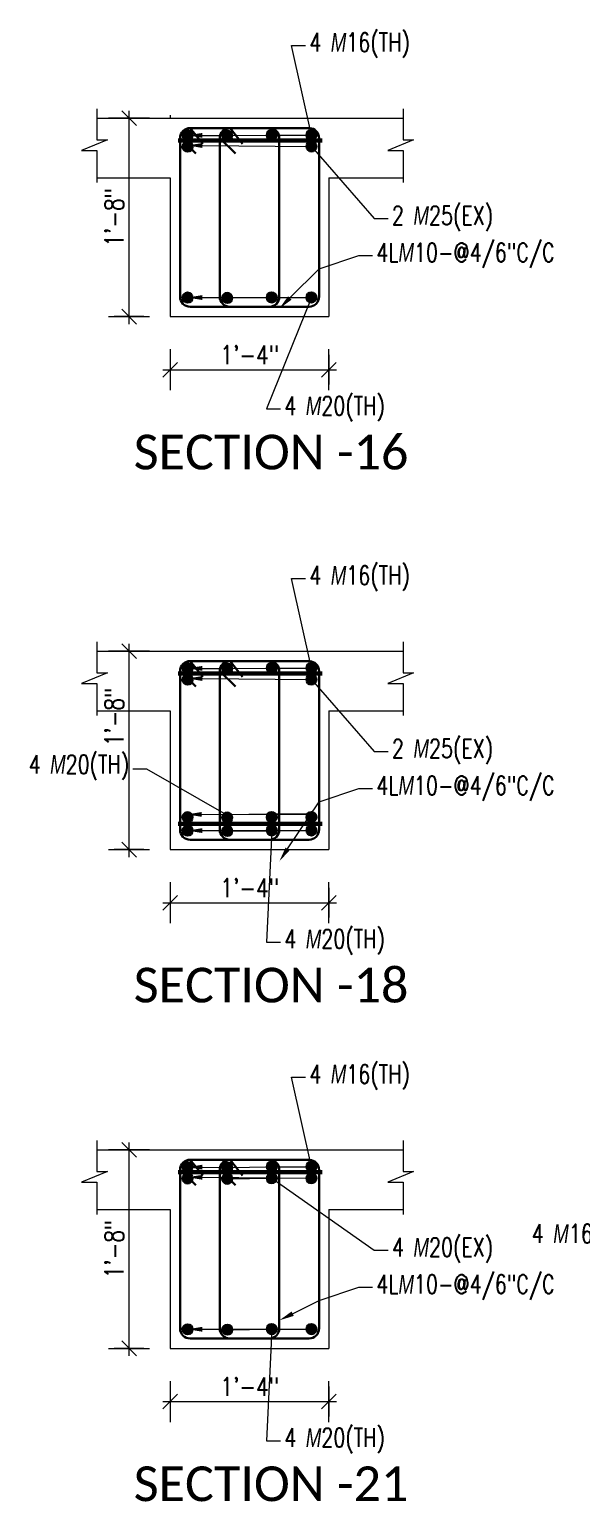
# Model space of a CAD drawing. Header units: inches. Extents: x 0 to 162649, y -36601 to -26324.
# Drawn here: x 155554.8 to 155610.4, y -36375.8 to -36227.4 of the extents above; entities that cross this region are included whole.
import ezdxf
from ezdxf import colors
from ezdxf.entities.mleader import LeaderData, LeaderLine
from ezdxf.math import Vec2, Vec3

# ---------------------------------------------------------------- set-up
doc = ezdxf.new("R2010")
doc.units = ezdxf.units.IN
doc.header["$MEASUREMENT"] = 0
for name, color, linetype, lineweight in [('Dim', 1, 'Continuous', 13), ('hatch', 252, 'Continuous', 0), ('OL_AR_Text', 140, 'Continuous', 5), ('Rein', 3, 'Continuous', 30), ('Stirrups', 191, 'Continuous', 25), ('TEXT', 7, 'Continuous', 9)]:
    doc.layers.add(name, color=color, linetype=linetype, lineweight=lineweight)
doc.styles.add('1-8 Annotative Text', font='calibri.ttf', dxfattribs={"height": 0.125})
doc.styles.add('DIM', font='simplex.shx', dxfattribs={"width": 0.75})
doc.styles.add('rmtext', font='romans.shx', dxfattribs={"width": 0.8})
doc.dimstyles.new('DIM-24', dxfattribs={"dimscale": 24, "dimtxt": 0.078125, "dimasz": 0.0625, "dimexe": 0.0625, "dimexo": 0.015625, "dimgap": 0.015625, "dimtad": 1, "dimdec": 1, "dimzin": 3, "dimdsep": 46, "dimlunit": 4, "dimtxsty": 'rmtext', "dimblk": 'OBLIQUE', "dimcen": 0.09375, "dimdle": 0.03125, "dimclrd": 1, "dimclre": 1, "dimclrt": 2, "dimadec": 0, "dimazin": 0, "dimtfac": 0.75, "dimtdec": 1, "dimtix": 1, "dimtmove": 0, "dimatfit": 3, "dimfxl": 0.0625, "dimfxlon": 1, "dimfrac": 1, "dimtolj": 1, "dimtzin": 0, "dimlwd": -1, "dimlwe": 5, "dimarcsym": 0})

# ---------------------------------------------------------------- blocks, each defined once
blk = doc.blocks.new('_Oblique')
for p, q in [((0, -1.375), (0, 1.375)), ((-0.495, -0.495), (0.495, 0.495))]:
    blk.add_line(p, q)
blk = doc.blocks.new('*D321')
at = {"layer": 'Defpoints', "color": 0, "transparency": 16777216}
for p in [(155568.96, -36256.38), (155584.96, -36256.38), (155584.96, -36261.73)]:
    blk.add_point(p, dxfattribs=at)
at = {"layer": 'Dim', "color": 1, "lineweight": 5, "transparency": 16777216}
for p, q in [((155568.96, -36260.23), (155568.96, -36263.23)), ((155584.96, -36260.23), (155584.96, -36263.23))]:
    blk.add_line(p, q, dxfattribs=at)
at = {"layer": 'Dim', "color": 1, "transparency": 16777216}
blk.add_line((155568.21, -36261.73), (155585.71, -36261.73), dxfattribs=at)
at = {"layer": 'Dim', "color": 1, "transparency": 16777216, "xscale": 1.5, "yscale": 1.5, "zscale": 1.5, "rotation": 180}
blk.add_blockref('_Oblique', (155568.96, -36261.73), dxfattribs=at)
at = {"layer": 'Dim', "color": 1, "transparency": 16777216, "xscale": 1.5, "yscale": 1.5, "zscale": 1.5}
blk.add_blockref('_Oblique', (155584.96, -36261.73), dxfattribs=at)
at = {"layer": 'Dim', "color": 2, "transparency": 16777216, "insert": (155576.96, -36260.24), "char_height": 1.875, "attachment_point": 5, "style": 'rmtext'}
blk.add_mtext('\\A1;1\'-4"', dxfattribs=at)
blk = doc.blocks.new('*D322')
at = {"layer": 'Defpoints', "color": 0, "transparency": 16777216}
for p in [(155564.82, -36236.38), (155568.96, -36236.38), (155568.96, -36256.38)]:
    blk.add_point(p, dxfattribs=at)
at = {"layer": 'Dim', "color": 1, "lineweight": 5, "transparency": 16777216}
for p, q in [((155566.32, -36236.38), (155563.32, -36236.38)), ((155566.32, -36256.38), (155563.32, -36256.38))]:
    blk.add_line(p, q, dxfattribs=at)
at = {"layer": 'Dim', "color": 1, "transparency": 16777216}
blk.add_line((155564.82, -36257.13), (155564.82, -36235.63), dxfattribs=at)
at = {"layer": 'Dim', "color": 1, "transparency": 16777216, "xscale": 1.5, "yscale": 1.5, "zscale": 1.5}
for p, rotation in [((155564.82, -36236.38), 90), ((155564.82, -36256.38), 270)]:
    blk.add_blockref('_Oblique', p, dxfattribs=dict(at, rotation=rotation))
at = {"layer": 'Dim', "color": 2, "transparency": 16777216, "insert": (155563.33, -36246.38), "char_height": 1.875, "attachment_point": 5, "rotation": 90, "style": 'rmtext'}
blk.add_mtext('\\A1;1\'-8"', dxfattribs=at)
blk = doc.blocks.new('*D325')
at = {"layer": 'Defpoints', "color": 0, "transparency": 16777216}
for p in [(155568.96, -36310.1), (155584.96, -36310.1), (155584.96, -36315.45)]:
    blk.add_point(p, dxfattribs=at)
at = {"layer": 'Dim', "color": 1, "lineweight": 5, "transparency": 16777216}
for p, q in [((155568.96, -36313.95), (155568.96, -36316.95)), ((155584.96, -36313.95), (155584.96, -36316.95))]:
    blk.add_line(p, q, dxfattribs=at)
at = {"layer": 'Dim', "color": 1, "transparency": 16777216}
blk.add_line((155568.21, -36315.45), (155585.71, -36315.45), dxfattribs=at)
at = {"layer": 'Dim', "color": 1, "transparency": 16777216, "xscale": 1.5, "yscale": 1.5, "zscale": 1.5, "rotation": 180}
blk.add_blockref('_Oblique', (155568.96, -36315.45), dxfattribs=at)
at = {"layer": 'Dim', "color": 1, "transparency": 16777216, "xscale": 1.5, "yscale": 1.5, "zscale": 1.5}
blk.add_blockref('_Oblique', (155584.96, -36315.45), dxfattribs=at)
at = {"layer": 'Dim', "color": 2, "transparency": 16777216, "insert": (155576.96, -36313.96), "char_height": 1.875, "attachment_point": 5, "style": 'rmtext'}
blk.add_mtext('\\A1;1\'-4"', dxfattribs=at)
blk = doc.blocks.new('*D326')
at = {"layer": 'Defpoints', "color": 0, "transparency": 16777216}
for p in [(155564.82, -36290.1), (155568.96, -36290.1), (155568.96, -36310.1)]:
    blk.add_point(p, dxfattribs=at)
at = {"layer": 'Dim', "color": 1, "lineweight": 5, "transparency": 16777216}
for p, q in [((155566.32, -36290.1), (155563.32, -36290.1)), ((155566.32, -36310.1), (155563.32, -36310.1))]:
    blk.add_line(p, q, dxfattribs=at)
at = {"layer": 'Dim', "color": 1, "transparency": 16777216}
blk.add_line((155564.82, -36310.85), (155564.82, -36289.35), dxfattribs=at)
at = {"layer": 'Dim', "color": 1, "transparency": 16777216, "xscale": 1.5, "yscale": 1.5, "zscale": 1.5}
for p, rotation in [((155564.82, -36290.1), 90), ((155564.82, -36310.1), 270)]:
    blk.add_blockref('_Oblique', p, dxfattribs=dict(at, rotation=rotation))
at = {"layer": 'Dim', "color": 2, "transparency": 16777216, "insert": (155563.33, -36296.73), "char_height": 1.875, "attachment_point": 5, "rotation": 90, "style": 'rmtext'}
blk.add_mtext('\\A1;1\'-8"', dxfattribs=at)
blk = doc.blocks.new('*D329')
at = {"layer": 'Defpoints', "color": 0, "transparency": 16777216}
for p in [(155568.96, -36360.36), (155584.96, -36360.36), (155584.96, -36365.72)]:
    blk.add_point(p, dxfattribs=at)
at = {"layer": 'Dim', "color": 1, "lineweight": 5, "transparency": 16777216}
for p, q in [((155568.96, -36364.22), (155568.96, -36367.22)), ((155584.96, -36364.22), (155584.96, -36367.22))]:
    blk.add_line(p, q, dxfattribs=at)
at = {"layer": 'Dim', "color": 1, "transparency": 16777216}
blk.add_line((155568.21, -36365.72), (155585.71, -36365.72), dxfattribs=at)
at = {"layer": 'Dim', "color": 1, "transparency": 16777216, "xscale": 1.5, "yscale": 1.5, "zscale": 1.5, "rotation": 180}
blk.add_blockref('_Oblique', (155568.96, -36365.72), dxfattribs=at)
at = {"layer": 'Dim', "color": 1, "transparency": 16777216, "xscale": 1.5, "yscale": 1.5, "zscale": 1.5}
blk.add_blockref('_Oblique', (155584.96, -36365.72), dxfattribs=at)
at = {"layer": 'Dim', "color": 2, "transparency": 16777216, "insert": (155576.96, -36364.22), "char_height": 1.875, "attachment_point": 5, "style": 'rmtext'}
blk.add_mtext('\\A1;1\'-4"', dxfattribs=at)
blk = doc.blocks.new('*D330')
at = {"layer": 'Defpoints', "color": 0, "transparency": 16777216}
for p in [(155564.82, -36340.36), (155568.96, -36340.36), (155568.96, -36360.36)]:
    blk.add_point(p, dxfattribs=at)
at = {"layer": 'Dim', "color": 1, "lineweight": 5, "transparency": 16777216}
for p, q in [((155566.32, -36340.36), (155563.32, -36340.36)), ((155566.32, -36360.36), (155563.32, -36360.36))]:
    blk.add_line(p, q, dxfattribs=at)
at = {"layer": 'Dim', "color": 1, "transparency": 16777216}
blk.add_line((155564.82, -36361.11), (155564.82, -36339.61), dxfattribs=at)
at = {"layer": 'Dim', "color": 1, "transparency": 16777216, "xscale": 1.5, "yscale": 1.5, "zscale": 1.5}
for p, rotation in [((155564.82, -36340.36), 90), ((155564.82, -36360.36), 270)]:
    blk.add_blockref('_Oblique', p, dxfattribs=dict(at, rotation=rotation))
at = {"layer": 'Dim', "color": 2, "transparency": 16777216, "insert": (155563.33, -36350.36), "char_height": 1.875, "attachment_point": 5, "rotation": 90, "style": 'rmtext'}
blk.add_mtext('\\A1;1\'-8"', dxfattribs=at)

msp = doc.modelspace()

# ---------------------------------------------------------------- hatches: boundary and pattern name
at = {"layer": 'Rein'}
h = msp.add_hatch(color=256, dxfattribs=at)
h.dxf.hatch_style = 1
h.paths.add_polyline_path([(155571.21, -36238.1, 1), (155570.21, -36238.1, 1)])
h = msp.add_hatch(color=256, dxfattribs=at)
h.dxf.hatch_style = 1
h.paths.add_polyline_path([(155575.21, -36238.13, 1), (155574.21, -36238.13, 1)])
h = msp.add_hatch(color=256, dxfattribs=at)
h.dxf.hatch_style = 1
h.paths.add_polyline_path([(155579.7, -36238.08, 1), (155578.7, -36238.08, 1)])
h = msp.add_hatch(color=256, dxfattribs=at)
h.dxf.hatch_style = 1
h.paths.add_polyline_path([(155583.7, -36238.08, 1), (155582.7, -36238.08, 1)])
h = msp.add_hatch(color=256, dxfattribs=at)
h.dxf.hatch_style = 1
h.paths.add_polyline_path([(155571.21, -36239.25, 1), (155570.21, -36239.25, 1)])
h = msp.add_hatch(color=256, dxfattribs=at)
h.dxf.hatch_style = 1
h.paths.add_polyline_path([(155583.7, -36239.23, 1), (155582.7, -36239.23, 1)])
h = msp.add_hatch(color=256, dxfattribs=at)
h.dxf.hatch_style = 1
h.paths.add_polyline_path([(155571.21, -36254.46, 1), (155570.21, -36254.46, 1)])
h = msp.add_hatch(color=256, dxfattribs=at)
h.dxf.hatch_style = 1
h.paths.add_polyline_path([(155575.21, -36254.49, 1), (155574.21, -36254.49, 1)])
h = msp.add_hatch(color=256, dxfattribs=at)
h.dxf.hatch_style = 1
h.paths.add_polyline_path([(155579.7, -36254.44, 1), (155578.7, -36254.44, 1)])
h = msp.add_hatch(color=256, dxfattribs=at)
h.dxf.hatch_style = 1
h.paths.add_polyline_path([(155583.7, -36254.44, 1), (155582.7, -36254.44, 1)])
h = msp.add_hatch(color=256, dxfattribs=at)
h.dxf.hatch_style = 1
h.paths.add_polyline_path([(155571.21, -36291.82, 1), (155570.21, -36291.82, 1)])
h = msp.add_hatch(color=256, dxfattribs=at)
h.dxf.hatch_style = 1
h.paths.add_polyline_path([(155575.21, -36291.85, 1), (155574.21, -36291.85, 1)])
h = msp.add_hatch(color=256, dxfattribs=at)
h.dxf.hatch_style = 1
h.paths.add_polyline_path([(155579.7, -36291.8, 1), (155578.7, -36291.8, 1)])
h = msp.add_hatch(color=256, dxfattribs=at)
h.dxf.hatch_style = 1
h.paths.add_polyline_path([(155583.7, -36291.8, 1), (155582.7, -36291.8, 1)])
h = msp.add_hatch(color=256, dxfattribs=at)
h.dxf.hatch_style = 1
h.paths.add_polyline_path([(155571.21, -36292.97, 1), (155570.21, -36292.97, 1)])
h = msp.add_hatch(color=256, dxfattribs=at)
h.dxf.hatch_style = 1
h.paths.add_polyline_path([(155583.7, -36292.95, 1), (155582.7, -36292.95, 1)])
h = msp.add_hatch(color=256, dxfattribs=at)
h.dxf.hatch_style = 1
h.paths.add_polyline_path([(155571.21, -36306.83, 1), (155570.21, -36306.83, 1)])
h = msp.add_hatch(color=256, dxfattribs=at)
h.dxf.hatch_style = 1
h.paths.add_polyline_path([(155575.21, -36306.86, 1), (155574.21, -36306.86, 1)])
h = msp.add_hatch(color=256, dxfattribs=at)
h.dxf.hatch_style = 1
h.paths.add_polyline_path([(155579.7, -36306.81, 1), (155578.7, -36306.81, 1)])
h = msp.add_hatch(color=256, dxfattribs=at)
h.dxf.hatch_style = 1
h.paths.add_polyline_path([(155583.7, -36306.81, 1), (155582.7, -36306.81, 1)])
h = msp.add_hatch(color=256, dxfattribs=at)
h.dxf.hatch_style = 1
h.paths.add_polyline_path([(155571.21, -36308.18, 1), (155570.21, -36308.18, 1)])
h = msp.add_hatch(color=256, dxfattribs=at)
h.dxf.hatch_style = 1
h.paths.add_polyline_path([(155575.21, -36308.21, 1), (155574.21, -36308.21, 1)])
h = msp.add_hatch(color=256, dxfattribs=at)
h.dxf.hatch_style = 1
h.paths.add_polyline_path([(155579.7, -36308.16, 1), (155578.7, -36308.16, 1)])
h = msp.add_hatch(color=256, dxfattribs=at)
h.dxf.hatch_style = 1
h.paths.add_polyline_path([(155583.7, -36308.16, 1), (155582.7, -36308.16, 1)])
h = msp.add_hatch(color=256, dxfattribs=at)
h.dxf.hatch_style = 1
h.paths.add_polyline_path([(155571.21, -36342.09, 1), (155570.21, -36342.09, 1)])
h = msp.add_hatch(color=256, dxfattribs=at)
h.dxf.hatch_style = 1
h.paths.add_polyline_path([(155575.21, -36342.12, 1), (155574.21, -36342.12, 1)])
h = msp.add_hatch(color=256, dxfattribs=at)
h.dxf.hatch_style = 1
h.paths.add_polyline_path([(155579.7, -36342.06, 1), (155578.7, -36342.06, 1)])
h = msp.add_hatch(color=256, dxfattribs=at)
h.dxf.hatch_style = 1
h.paths.add_polyline_path([(155583.7, -36342.06, 1), (155582.7, -36342.06, 1)])
h = msp.add_hatch(color=256, dxfattribs=at)
h.dxf.hatch_style = 1
h.paths.add_polyline_path([(155571.21, -36343.24, 1), (155570.21, -36343.24, 1)])
h = msp.add_hatch(color=256, dxfattribs=at)
h.dxf.hatch_style = 1
h.paths.add_polyline_path([(155575.21, -36343.27, 1), (155574.21, -36343.27, 1)])
h = msp.add_hatch(color=256, dxfattribs=at)
h.dxf.hatch_style = 1
h.paths.add_polyline_path([(155579.7, -36343.21, 1), (155578.7, -36343.21, 1)])
h = msp.add_hatch(color=256, dxfattribs=at)
h.dxf.hatch_style = 1
h.paths.add_polyline_path([(155583.7, -36343.21, 1), (155582.7, -36343.21, 1)])
h = msp.add_hatch(color=256, dxfattribs=at)
h.dxf.hatch_style = 1
h.paths.add_polyline_path([(155571.21, -36358.44, 1), (155570.21, -36358.44, 1)])
h = msp.add_hatch(color=256, dxfattribs=at)
h.dxf.hatch_style = 1
h.paths.add_polyline_path([(155575.21, -36358.48, 1), (155574.21, -36358.48, 1)])
h = msp.add_hatch(color=256, dxfattribs=at)
h.dxf.hatch_style = 1
h.paths.add_polyline_path([(155579.7, -36358.42, 1), (155578.7, -36358.42, 1)])
h = msp.add_hatch(color=256, dxfattribs=at)
h.dxf.hatch_style = 1
h.paths.add_polyline_path([(155583.7, -36358.42, 1), (155582.7, -36358.42, 1)])

# ---------------------------------------------------------------- linework, layer by layer
at = {"layer": 'Dim', "lineweight": 60}
for p, q in [((155569.78, -36238.62), (155584.28, -36238.62)), ((155569.78, -36292.34), (155584.28, -36292.34)), ((155569.78, -36307.5), (155584.28, -36307.5)), ((155569.78, -36342.61), (155584.28, -36342.61))]:
    msp.add_line(p, q, dxfattribs=at)
at = {"layer": 'hatch'}
for p, q in [((155561.58, -36235.44), (155561.58, -36238.57)), ((155561.58, -36236.38), (155592.43, -36236.38)), ((155568.96, -36236.06), (155568.96, -36236.31)), ((155592.43, -36235.44), (155592.43, -36238.57)), ((155562.64, -36238.57), (155560.04, -36239.63)), ((155562.64, -36238.57), (155560.04, -36239.63)), ((155560.04, -36239.63), (155561.58, -36239.63)), ((155560.04, -36239.63), (155561.58, -36239.63)), ((155561.58, -36238.57), (155562.64, -36238.57)), ((155561.58, -36239.63), (155561.58, -36242.87)), ((155593.49, -36238.57), (155590.89, -36239.63)), ((155590.89, -36239.63), (155592.43, -36239.63)), ((155592.43, -36238.57), (155593.49, -36238.57)), ((155592.43, -36239.63), (155592.43, -36242.87)), ((155561.58, -36242.38), (155568.96, -36242.38)), ((155568.96, -36242.38), (155568.96, -36256.38)), ((155584.96, -36242.38), (155584.96, -36256.38)), ((155584.96, -36242.38), (155592.43, -36242.38)), ((155568.96, -36256.38), (155584.96, -36256.38)), ((155561.58, -36289.16), (155561.58, -36292.29)), ((155561.58, -36290.1), (155592.43, -36290.1)), ((155592.43, -36289.16), (155592.43, -36292.29)), ((155562.64, -36292.29), (155560.04, -36293.35)), ((155562.64, -36292.29), (155560.04, -36293.35)), ((155561.58, -36292.29), (155562.64, -36292.29)), ((155593.49, -36292.29), (155590.89, -36293.35)), ((155592.43, -36292.29), (155593.49, -36292.29)), ((155560.04, -36293.35), (155561.58, -36293.35)), ((155560.04, -36293.35), (155561.58, -36293.35)), ((155561.58, -36293.35), (155561.58, -36296.59)), ((155590.89, -36293.35), (155592.43, -36293.35)), ((155592.43, -36293.35), (155592.43, -36296.59)), ((155561.58, -36296.1), (155568.96, -36296.1)), ((155568.96, -36296.1), (155568.96, -36310.1)), ((155584.96, -36296.1), (155584.96, -36310.1)), ((155584.96, -36296.1), (155592.43, -36296.1)), ((155568.96, -36310.1), (155584.96, -36310.1)), ((155561.58, -36339.42), (155561.58, -36342.55)), ((155561.58, -36340.36), (155592.43, -36340.36)), ((155592.43, -36339.42), (155592.43, -36342.55)), ((155562.64, -36342.55), (155560.04, -36343.61)), ((155562.64, -36342.55), (155560.04, -36343.61)), ((155560.04, -36343.61), (155561.58, -36343.61)), ((155561.58, -36342.55), (155562.64, -36342.55)), ((155561.58, -36343.61), (155561.58, -36346.86)), ((155593.49, -36342.55), (155590.89, -36343.61)), ((155590.89, -36343.61), (155592.43, -36343.61)), ((155592.43, -36342.55), (155593.49, -36342.55)), ((155592.43, -36343.61), (155592.43, -36346.86)), ((155561.58, -36346.36), (155568.96, -36346.36)), ((155568.96, -36346.36), (155568.96, -36360.36)), ((155584.96, -36346.36), (155584.96, -36360.36)), ((155584.96, -36346.36), (155592.43, -36346.36)), ((155568.96, -36360.36), (155584.96, -36360.36))]:
    msp.add_line(p, q, dxfattribs=at)
at = {"layer": 'Rein'}
for centre in [(155570.71, -36238.1), (155574.71, -36238.13), (155579.2, -36238.08), (155583.2, -36238.08), (155570.71, -36239.25), (155583.2, -36239.23), (155570.71, -36254.46), (155574.71, -36254.49), (155579.2, -36254.44), (155583.2, -36254.44), (155570.71, -36291.82), (155574.71, -36291.85), (155579.2, -36291.8), (155583.2, -36291.8), (155570.71, -36292.97), (155583.2, -36292.95), (155570.71, -36306.83), (155574.71, -36306.86), (155579.2, -36306.81), (155583.2, -36306.81), (155570.71, -36308.18), (155574.71, -36308.21), (155579.2, -36308.16), (155583.2, -36308.16), (155570.71, -36342.09), (155574.71, -36342.12), (155579.2, -36342.06), (155583.2, -36342.06), (155570.71, -36343.24), (155574.71, -36343.27), (155579.2, -36343.21), (155583.2, -36343.21), (155570.71, -36358.44), (155574.71, -36358.48), (155579.2, -36358.42), (155583.2, -36358.42)]:
    msp.add_circle(centre, 0.5, dxfattribs=at)
at = {"layer": 'Stirrups', "lineweight": 30}
for p, q in [((155570.99, -36237.38), (155572.26, -36238.95)), ((155574.99, -36237.38), (155576.26, -36238.95)), ((155569.96, -36238.38), (155571.54, -36239.94)), ((155573.96, -36238.38), (155575.54, -36239.94)), ((155570.99, -36291.1), (155572.26, -36292.67)), ((155574.99, -36291.1), (155576.26, -36292.67)), ((155569.96, -36292.1), (155571.54, -36293.66)), ((155573.96, -36292.1), (155575.54, -36293.66)), ((155570.99, -36341.36), (155572.26, -36342.93)), ((155574.99, -36341.36), (155576.26, -36342.93)), ((155569.96, -36342.36), (155571.54, -36343.92)), ((155573.96, -36342.36), (155575.54, -36343.92))]:
    msp.add_line(p, q, dxfattribs=at)
for points in [[(155570.96, -36255.38), (155582.96, -36255.38, 0.414214), (155583.96, -36254.38), (155583.96, -36238.38, 0.404381), (155582.99, -36237.38), (155570.99, -36237.38, 0.424115), (155569.96, -36238.38), (155569.96, -36254.38, 0.414214)], [(155574.96, -36255.38), (155578.96, -36255.38, 0.414214), (155579.96, -36254.38), (155579.96, -36238.38, 0.404381), (155578.99, -36237.38), (155574.99, -36237.38, 0.424115), (155573.96, -36238.38), (155573.96, -36254.38, 0.414214)], [(155570.96, -36309.1), (155582.96, -36309.1, 0.414214), (155583.96, -36308.1), (155583.96, -36292.1, 0.404381), (155582.99, -36291.1), (155570.99, -36291.1, 0.424115), (155569.96, -36292.1), (155569.96, -36308.1, 0.414214)], [(155574.96, -36309.1), (155578.96, -36309.1, 0.414214), (155579.96, -36308.1), (155579.96, -36292.1, 0.404381), (155578.99, -36291.1), (155574.99, -36291.1, 0.424115), (155573.96, -36292.1), (155573.96, -36308.1, 0.414214)], [(155570.96, -36359.36), (155582.96, -36359.36, 0.414214), (155583.96, -36358.36), (155583.96, -36342.36, 0.404381), (155582.99, -36341.36), (155570.99, -36341.36, 0.424115), (155569.96, -36342.36), (155569.96, -36358.36, 0.414214)], [(155574.96, -36359.36), (155578.96, -36359.36, 0.414214), (155579.96, -36358.36), (155579.96, -36342.36, 0.404381), (155578.99, -36341.36), (155574.99, -36341.36, 0.424115), (155573.96, -36342.36), (155573.96, -36358.36, 0.414214)]]:
    msp.add_lwpolyline(points, format="xyb", close=True, dxfattribs=at)

# ---------------------------------------------------------------- texts
at = {"layer": 'OL_AR_Text', "char_height": 3.5, "width": 2.6734445e-317, "attachment_point": 1, "style": '1-8 Annotative Text'}
for s, insert in [('SECTION -16', (155565.29, -36268.28)), ('SECTION -18', (155565.29, -36322)), ('SECTION -21', (155565.29, -36372.26))]:
    msp.add_mtext(s, dxfattribs=dict(at, insert=insert))

# ---------------------------------------------------------------- dimensions: what is measured, and where the dimension line sits
at = {"layer": 'Dim'}
for base, p1, p2, picture, middle in [((155564.82, -36236.38), (155568.96, -36256.38), (155568.96, -36236.38), '*D322', (155563.33, -36246.38)), ((155564.82, -36340.36), (155568.96, -36360.36), (155568.96, -36340.36), '*D330', (155563.33, -36350.36))]:
    dim = msp.add_linear_dim(base=base, p1=p1, p2=p2, angle=90, dimstyle='DIM-24', dxfattribs=at)
    dim.commit()
    dim.dimension.update_dxf_attribs({"geometry": picture, "text_midpoint": middle})
for base, p1, p2, picture, middle in [((155584.96, -36261.73), (155568.96, -36256.38), (155584.96, -36256.38), '*D321', (155576.96, -36260.24)), ((155584.96, -36315.45), (155568.96, -36310.1), (155584.96, -36310.1), '*D325', (155576.96, -36313.96)), ((155584.96, -36365.72), (155568.96, -36360.36), (155584.96, -36360.36), '*D329', (155576.96, -36364.22))]:
    dim = msp.add_linear_dim(base=base, p1=p1, p2=p2, dimstyle='DIM-24', dxfattribs=at)
    dim.commit()
    dim.dimension.update_dxf_attribs({"geometry": picture, "text_midpoint": middle})
dim = msp.add_linear_dim(base=(155564.82, -36290.1), p1=(155568.96, -36310.1), p2=(155568.96, -36290.1), angle=90, dimstyle='DIM-24', dxfattribs=at)
dim.commit()
dim.dimension.update_dxf_attribs({"geometry": '*D326', "text_midpoint": (155564.82, -36296.73), "dimtype": 160})

# ---------------------------------------------------------------- leaders
at = {"layer": 'TEXT'}
ml = msp.add_multileader_mtext('Standard', dxfattribs=at)
ml.set_content('4 {\\Fgothici|c0;M}16(TH) ', color=256, style='DIM')
ml.set_leader_properties(color=1, linetype='ByLayer', lineweight=9)
ml.build(insert=Vec2(0, 0))
ml.multileader.update_dxf_attribs({"text_right_attachment_type": 2, "dogleg_length": 0.25, "arrow_head_size": 1.5, "scale": 32})
ctx = ml.context
ctx.base_point, ctx.scale, ctx.char_height, ctx.arrow_head_size, ctx.landing_gap_size, ctx.plane_origin = Vec3(155582.61, -36229.04), 32, 1.875, 1.5, 0.375, Vec3(155593.71, -36237.14)
ctx.right_attachment = 2
notes = []
notes.append((ctx, [(0, (1, 1, 0), (155581.2, -36229.04), (1, 0), 1.4, [(3, [(155570.71, -36238.1), (155574.71, -36238.13), (155579.2, -36238.08), (155583.2, -36238.08)], 0, [])])]))
ctx.mtext.insert, ctx.mtext.flow_direction = Vec3(155582.98, -36227.79), 5
ml = msp.add_multileader_mtext('Standard', dxfattribs=at)
ml.set_content('2 {\\Fgothici|c0;M}25(EX) ', color=256, style='DIM')
ml.set_leader_properties(color=1, linetype='ByLayer', lineweight=9)
ml.build(insert=Vec2(0, 0))
ml.multileader.update_dxf_attribs({"text_right_attachment_type": 2, "dogleg_length": 0.25, "arrow_head_size": 1.5, "scale": 32})
ctx = ml.context
ctx.base_point, ctx.scale, ctx.char_height, ctx.arrow_head_size, ctx.landing_gap_size, ctx.plane_origin = Vec3(155590.93, -36246.5), 32, 1.875, 1.5, 0.375, Vec3(155591.75, -36244.45)
ctx.right_attachment = 2
notes.append((ctx, [(0, (1, 1, 0), (155589.53, -36246.5), (1, 0), 1.4, [(3, [(155570.71, -36239.12), (155583.2, -36239.23)], 0, [])])]))
ctx.mtext.insert, ctx.mtext.flow_direction = Vec3(155591.31, -36245.25), 5
ml = msp.add_multileader_mtext('Standard', dxfattribs=at)
ml.set_content('4L{\\Fgothici|c0;M}10-@4/6"C/C ', color=256, style='DIM')
ml.set_leader_properties(color=1, linetype='ByLayer', lineweight=9)
ml.build(insert=Vec2(0, 0))
ml.multileader.update_dxf_attribs({"text_right_attachment_type": 2, "dogleg_length": 0.25, "arrow_head_size": 1.5, "scale": 32})
ctx = ml.context
ctx.base_point, ctx.scale, ctx.char_height, ctx.arrow_head_size, ctx.landing_gap_size, ctx.plane_origin = Vec3(155589.37, -36250.22), 32, 1.875, 1.5, 0.375, Vec3(155599.9, -36259.98)
ctx.right_attachment = 2
notes.append((ctx, [(0, (1, 1, 0), (155587.96, -36250.22), (1, 0), 1.4, [(1, [(155579.96, -36255.56), (155583.96, -36251.56)], 0, [])])]))
ctx.mtext.insert, ctx.mtext.flow_direction = Vec3(155589.74, -36248.97), 5
ml = msp.add_multileader_mtext('Standard', dxfattribs=at)
ml.set_content('4 {\\Fgothici|c0;M}20(TH) ', color=256, style='DIM')
ml.set_leader_properties(color=1, linetype='ByLayer', lineweight=9)
ml.build(insert=Vec2(0, 0))
ml.multileader.update_dxf_attribs({"text_right_attachment_type": 2, "dogleg_length": 0.25, "arrow_head_size": 1.5, "scale": 32})
ctx = ml.context
ctx.base_point, ctx.scale, ctx.char_height, ctx.arrow_head_size, ctx.landing_gap_size, ctx.plane_origin = Vec3(155580.09, -36265.68), 32, 1.875, 1.5, 0.375, Vec3(155591.75, -36263.64)
ctx.right_attachment = 2
notes.append((ctx, [(0, (1, 1, 0), (155578.68, -36265.68), (1, 0), 1.4, [(3, [(155570.71, -36254.46), (155583.2, -36254.44)], 0, [])])]))
ctx.mtext.insert, ctx.mtext.flow_direction = Vec3(155580.46, -36264.43), 5
ml = msp.add_multileader_mtext('Standard', dxfattribs=at)
ml.set_content('4 {\\Fgothici|c0;M}16(TH) ', color=256, style='DIM')
ml.set_leader_properties(color=1, linetype='ByLayer', lineweight=9)
ml.build(insert=Vec2(0, 0))
ml.multileader.update_dxf_attribs({"text_right_attachment_type": 2, "dogleg_length": 0.25, "arrow_head_size": 1.5, "scale": 32})
ctx = ml.context
ctx.base_point, ctx.scale, ctx.char_height, ctx.arrow_head_size, ctx.landing_gap_size, ctx.plane_origin = Vec3(155582.61, -36282.76), 32, 1.875, 1.5, 0.375, Vec3(155593.71, -36290.86)
ctx.right_attachment = 2
notes.append((ctx, [(0, (1, 1, 0), (155581.2, -36282.76), (1, 0), 1.4, [(3, [(155570.71, -36291.82), (155574.71, -36291.85), (155579.2, -36291.8), (155583.2, -36291.8)], 0, [])])]))
ctx.mtext.insert, ctx.mtext.flow_direction = Vec3(155582.98, -36281.51), 5
ml = msp.add_multileader_mtext('Standard', dxfattribs=at)
ml.set_content('2 {\\Fgothici|c0;M}25(EX) ', color=256, style='DIM')
ml.set_leader_properties(color=1, linetype='ByLayer', lineweight=9)
ml.build(insert=Vec2(0, 0))
ml.multileader.update_dxf_attribs({"text_right_attachment_type": 2, "dogleg_length": 0.25, "arrow_head_size": 1.5, "scale": 32})
ctx = ml.context
ctx.base_point, ctx.scale, ctx.char_height, ctx.arrow_head_size, ctx.landing_gap_size, ctx.plane_origin = Vec3(155590.93, -36300.22), 32, 1.875, 1.5, 0.375, Vec3(155591.75, -36298.17)
ctx.right_attachment = 2
notes.append((ctx, [(0, (1, 1, 0), (155589.53, -36300.22), (1, 0), 1.4, [(3, [(155570.71, -36292.84), (155583.2, -36292.95)], 0, [])])]))
ctx.mtext.insert, ctx.mtext.flow_direction = Vec3(155591.31, -36298.97), 5
ml = msp.add_multileader_mtext('Standard', dxfattribs=at)
ml.set_content('4 {\\Fgothici|c0;M}20(TH) ', color=256, style='DIM')
ml.set_leader_properties(color=1, linetype='ByLayer', lineweight=9)
ml.build(insert=Vec2(0, 0))
ml.multileader.update_dxf_attribs({"text_right_attachment_type": 2, "dogleg_length": 0.25, "arrow_head_size": 1.5, "scale": 32})
ctx = ml.context
ctx.base_point, ctx.scale, ctx.char_height, ctx.arrow_head_size, ctx.landing_gap_size, ctx.plane_origin = Vec3(155553.33, -36301.81), 32, 1.875, 1.5, 0.375, Vec3(155593.64, -36305.03)
ctx.right_attachment, ctx.text_align_type = 2, 2
notes.append((ctx, [(1, (1, 1, 0), (155566.6, -36301.98), (-1, 0), 1.4, [(3, [(155570.65, -36306.55), (155583.14, -36306.53), (155579.14, -36306.53), (155574.65, -36306.59)], 0, [])])]))
ctx.mtext.insert, ctx.mtext.alignment, ctx.mtext.flow_direction = Vec3(155564.82, -36300.56), 3, 5
ml = msp.add_multileader_mtext('Standard', dxfattribs=at)
ml.set_content('4L{\\Fgothici|c0;M}10-@4/6"C/C ', color=256, style='DIM')
ml.set_leader_properties(color=1, linetype='ByLayer', lineweight=9)
ml.build(insert=Vec2(0, 0))
ml.multileader.update_dxf_attribs({"text_right_attachment_type": 2, "dogleg_length": 0.25, "arrow_head_size": 1.5, "scale": 32})
ctx = ml.context
ctx.base_point, ctx.scale, ctx.char_height, ctx.arrow_head_size, ctx.landing_gap_size, ctx.plane_origin = Vec3(155589.37, -36303.94), 32, 1.875, 1.5, 0.375, Vec3(155599.9, -36313.7)
ctx.right_attachment = 2
notes.append((ctx, [(0, (1, 1, 0), (155587.96, -36303.94), (1, 0), 1.4, [(1, [(155579.96, -36311.28), (155583.96, -36305.28)], 0, [])])]))
ctx.mtext.insert, ctx.mtext.flow_direction = Vec3(155589.74, -36302.69), 5
ml = msp.add_multileader_mtext('Standard', dxfattribs=at)
ml.set_content('4 {\\Fgothici|c0;M}20(TH) ', color=256, style='DIM')
ml.set_leader_properties(color=1, linetype='ByLayer', lineweight=9)
ml.build(insert=Vec2(0, 0))
ml.multileader.update_dxf_attribs({"text_right_attachment_type": 2, "dogleg_length": 0.25, "arrow_head_size": 1.5, "scale": 32})
ctx = ml.context
ctx.base_point, ctx.scale, ctx.char_height, ctx.arrow_head_size, ctx.landing_gap_size, ctx.plane_origin = Vec3(155580.09, -36319.41), 32, 1.875, 1.5, 0.375, Vec3(155591.75, -36317.36)
ctx.right_attachment = 2
notes.append((ctx, [(0, (1, 1, 0), (155578.68, -36319.41), (1, 0), 1.4, [(2, [(155570.71, -36308.18), (155583.2, -36308.16), (155574.71, -36308.21), (155579.2, -36308.21)], 0, [])])]))
ctx.mtext.insert, ctx.mtext.flow_direction = Vec3(155580.46, -36318.16), 5
ml = msp.add_multileader_mtext('Standard', dxfattribs=at)
ml.set_content('4 {\\Fgothici|c0;M}16(TH) ', color=256, style='DIM')
ml.set_leader_properties(color=1, linetype='ByLayer', lineweight=9)
ml.build(insert=Vec2(0, 0))
ml.multileader.update_dxf_attribs({"text_right_attachment_type": 2, "dogleg_length": 0.25, "arrow_head_size": 1.5, "scale": 32})
ctx = ml.context
ctx.base_point, ctx.scale, ctx.char_height, ctx.arrow_head_size, ctx.landing_gap_size, ctx.plane_origin = Vec3(155582.61, -36333.03), 32, 1.875, 1.5, 0.375, Vec3(155593.71, -36341.12)
ctx.right_attachment = 2
notes.append((ctx, [(0, (1, 1, 0), (155581.2, -36333.03), (1, 0), 1.4, [(3, [(155570.71, -36342.09), (155574.71, -36342.12), (155579.2, -36342.06), (155583.2, -36342.06)], 0, [])])]))
ctx.mtext.insert, ctx.mtext.flow_direction = Vec3(155582.98, -36331.78), 5
ml = msp.add_multileader_mtext('Standard', dxfattribs=at)
ml.set_content('4 {\\Fgothici|c0;M}20(EX) ', color=256, style='DIM')
ml.set_leader_properties(color=1, linetype='ByLayer', lineweight=9)
ml.build(insert=Vec2(0, 0))
ml.multileader.update_dxf_attribs({"text_right_attachment_type": 2, "dogleg_length": 0.25, "arrow_head_size": 1.5, "scale": 32})
ctx = ml.context
ctx.base_point, ctx.scale, ctx.char_height, ctx.arrow_head_size, ctx.landing_gap_size, ctx.plane_origin = Vec3(155590.93, -36350.48), 32, 1.875, 1.5, 0.375, Vec3(155591.75, -36348.44)
ctx.right_attachment = 2
notes.append((ctx, [(0, (1, 1, 0), (155589.53, -36350.48), (1, 0), 1.4, [(2, [(155570.71, -36343.11), (155583.2, -36343.21), (155574.71, -36343.27), (155579.2, -36343.21)], 0, [])])]))
ctx.mtext.insert, ctx.mtext.flow_direction = Vec3(155591.31, -36349.23), 5
ml = msp.add_multileader_mtext('Standard', dxfattribs=at)
ml.set_content('4 {\\Fgothici|c0;M}16(TH) ', color=256, style='DIM')
ml.set_leader_properties(color=1, linetype='ByLayer', lineweight=9)
ml.build(insert=Vec2(0, 0))
ml.multileader.update_dxf_attribs({"text_right_attachment_type": 2, "dogleg_length": 0.25, "arrow_head_size": 1.5, "scale": 32})
ctx = ml.context
ctx.base_point, ctx.scale, ctx.char_height, ctx.arrow_head_size, ctx.landing_gap_size, ctx.plane_origin = Vec3(155604.29, -36349.11), 32, 1.875, 1.5, 0.375, Vec3(155644.34, -36355.18)
ctx.right_attachment, ctx.text_align_type = 2, 2
notes.append((ctx, [(1, (1, 1, 0), (155617.3, -36349.28), (-1, 0), 1.4, [(3, [(155621.34, -36356.71), (155633.83, -36356.69), (155629.83, -36356.69), (155625.34, -36356.74)], 0, [])])]))
ctx.mtext.insert, ctx.mtext.alignment, ctx.mtext.flow_direction = Vec3(155615.52, -36347.86), 3, 5
ml = msp.add_multileader_mtext('Standard', dxfattribs=at)
ml.set_content('4L{\\Fgothici|c0;M}10-@4/6"C/C ', color=256, style='DIM')
ml.set_leader_properties(color=1, linetype='ByLayer', lineweight=9)
ml.build(insert=Vec2(0, 0))
ml.multileader.update_dxf_attribs({"text_right_attachment_type": 2, "dogleg_length": 0.25, "arrow_head_size": 1.5, "scale": 32})
ctx = ml.context
ctx.base_point, ctx.scale, ctx.char_height, ctx.arrow_head_size, ctx.landing_gap_size, ctx.plane_origin = Vec3(155589.37, -36354.21), 32, 1.875, 1.5, 0.375, Vec3(155599.9, -36363.96)
ctx.right_attachment = 2
notes.append((ctx, [(0, (1, 1, 0), (155587.96, -36354.21), (1, 0), 1.4, [(1, [(155579.96, -36357.54), (155583.96, -36355.54)], 0, [])])]))
ctx.mtext.insert, ctx.mtext.flow_direction = Vec3(155589.74, -36352.96), 5
ml = msp.add_multileader_mtext('Standard', dxfattribs=at)
ml.set_content('4 {\\Fgothici|c0;M}20(TH) ', color=256, style='DIM')
ml.set_leader_properties(color=1, linetype='ByLayer', lineweight=9)
ml.build(insert=Vec2(0, 0))
ml.multileader.update_dxf_attribs({"text_right_attachment_type": 2, "dogleg_length": 0.25, "arrow_head_size": 1.5, "scale": 32})
ctx = ml.context
ctx.base_point, ctx.scale, ctx.char_height, ctx.arrow_head_size, ctx.landing_gap_size, ctx.plane_origin = Vec3(155580.09, -36369.67), 32, 1.875, 1.5, 0.375, Vec3(155591.75, -36367.62)
ctx.right_attachment = 2
notes.append((ctx, [(0, (1, 1, 0), (155578.68, -36369.67), (1, 0), 1.4, [(2, [(155570.71, -36358.44), (155583.2, -36358.42), (155574.71, -36358.48), (155579.2, -36358.42)], 0, [])])]))
ctx.mtext.insert, ctx.mtext.flow_direction = Vec3(155580.46, -36368.42), 5
for ctx, leaders in notes:
    for number, flags, end, landing, length, lines in leaders:
        leader = LeaderData()
        leader.index, (leader.has_last_leader_line, leader.has_dogleg_vector, leader.attachment_direction) = number, flags
        leader.last_leader_point, leader.dogleg_vector, leader.dogleg_length = Vec3(end), Vec3(landing), length
        for number, points, colour, breaks in lines:
            line = LeaderLine()
            line.index, line.vertices, line.color, line.breaks = number, Vec3.list(points), colors.encode_raw_color(colour), breaks
            leader.lines.append(line)
        ctx.leaders.append(leader)

doc.saveas('drawing.dxf')
